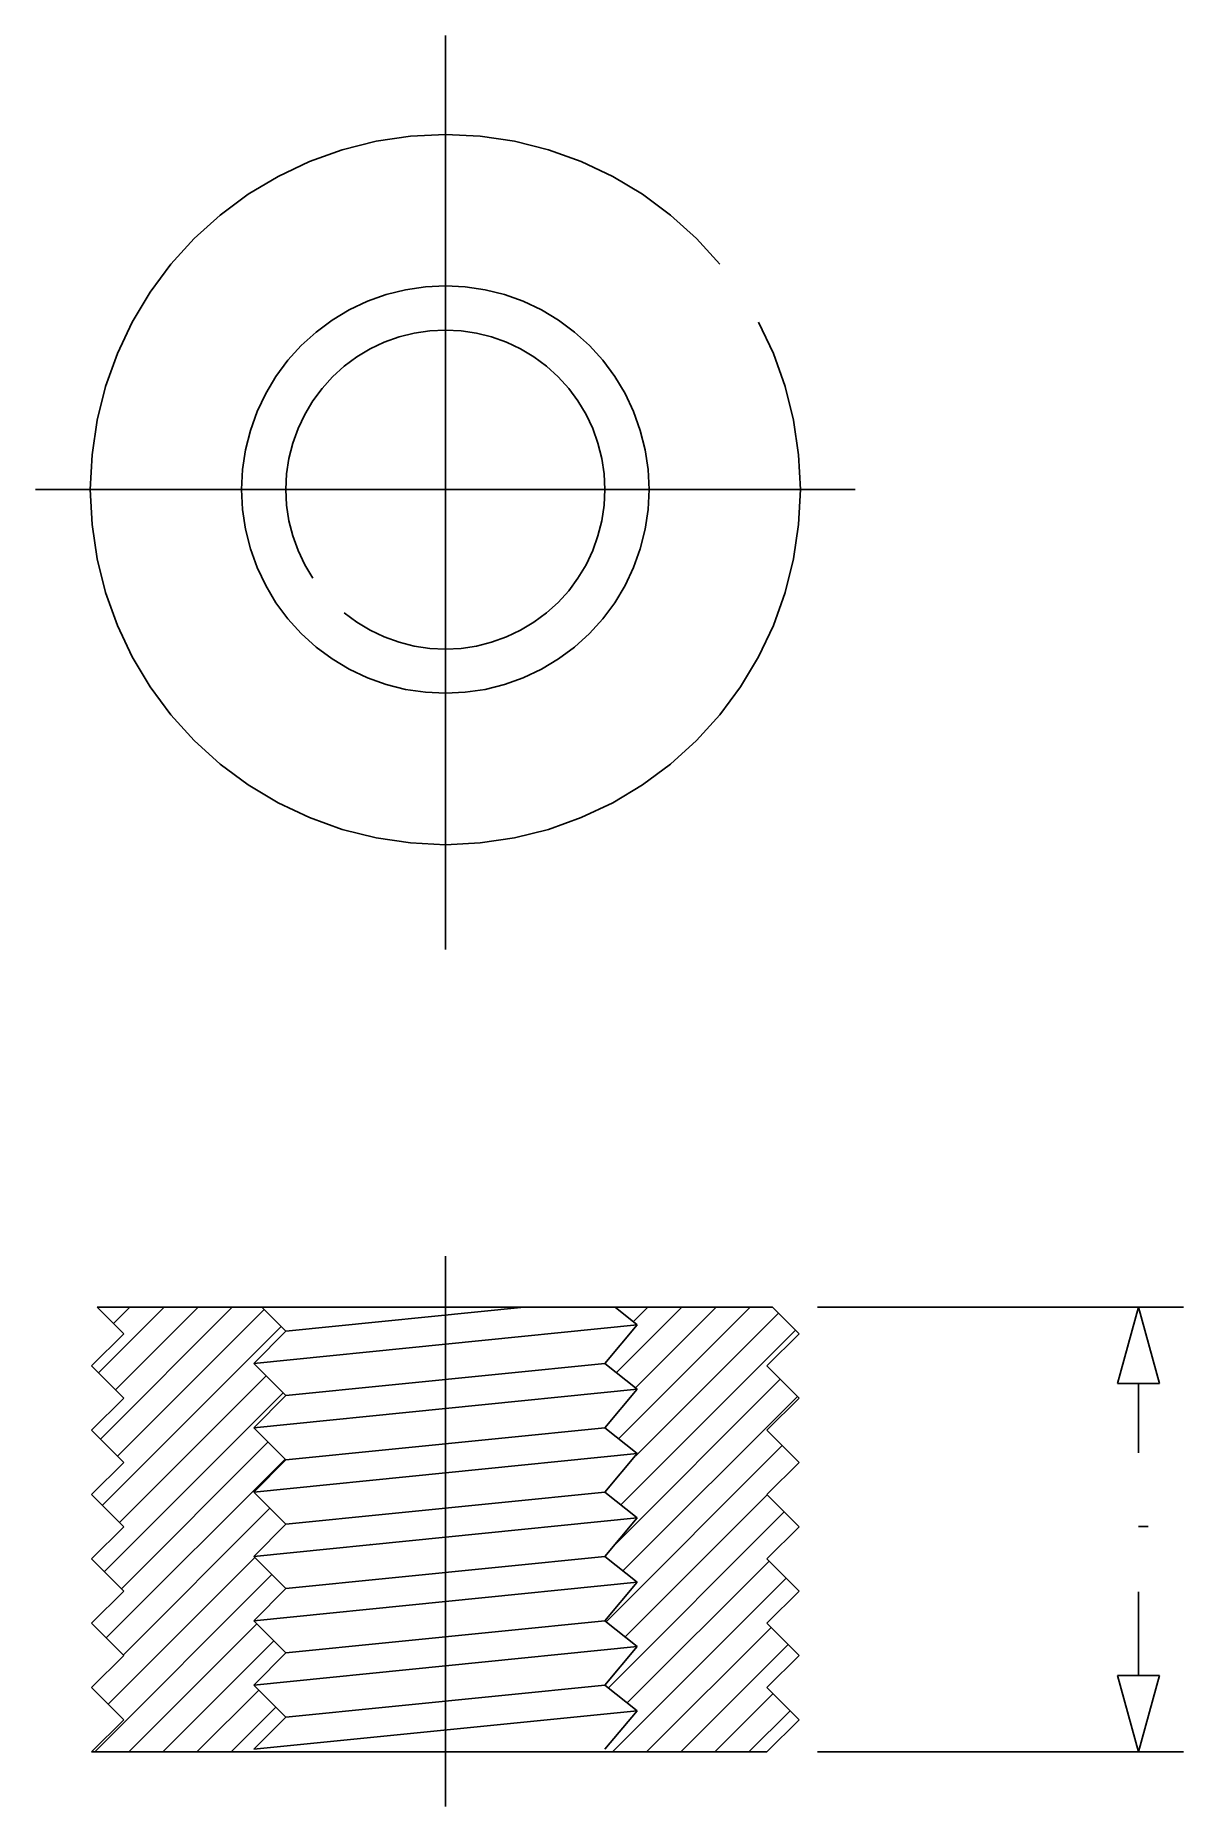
# Model space of a CAD drawing. Extents: x 757 to 1114, y 336 to 887.
import ezdxf

# ---------------------------------------------------------------- set-up
doc = ezdxf.new("R2010")
doc.units = 0
doc.header["$MEASUREMENT"] = 0
doc.layers.get('0').update_dxf_attribs({"linetype": 'CONTINUOUS'})
doc.layers.add('1', color=7, linetype='CONTINUOUS')

msp = doc.modelspace()

# ---------------------------------------------------------------- linework, layer by layer
at = {"color": 4, "linetype": 'Continuous'}
for p, q in [((776.83, 470.85), (797.23, 491.24)), ((777.44, 450.24), (818.44, 491.24)), ((781.53, 486.15), (786.62, 491.24)), ((781.53, 486.15), (786.62, 491.24)), ((782.13, 465.54), (807.84, 491.24)), ((782.74, 444.94), (828.34, 490.53)), ((937.9, 470.89), (958.26, 491.24)), ((938.58, 450.35), (979.47, 491.24)), ((943.13, 486.72), (947.65, 491.24)), ((943.8, 466.18), (968.86, 491.24)), ((778.04, 429.63), (833.64, 485.23)), ((943.88, 445.05), (988.26, 489.42)), ((939.25, 429.81), (993.56, 484.12)), ((783.35, 424.33), (828.94, 469.92)), ((936.65, 416.61), (988.86, 468.82)), ((778.65, 409.03), (834.25, 464.62)), ((939.93, 409.28), (994.16, 463.51)), ((783.95, 403.72), (829.55, 449.32)), ((934.7, 393.45), (989.47, 448.21)), ((779.26, 388.42), (834.85, 444.01)), ((940.6, 388.74), (984.77, 432.91)), ((784.56, 383.12), (830.16, 428.71)), ((935.38, 372.91), (990.07, 427.6)), ((779.86, 367.81), (825.46, 413.41)), ((861.29, 417.42), (861.37, 417.5)), ((775.64, 352.98), (830.76, 408.1)), ((941.28, 368.2), (985.38, 412.3)), ((936.67, 352.98), (990.68, 407)), ((786.25, 352.98), (826.07, 392.8)), ((947.28, 352.98), (985.98, 391.69)), ((796.86, 352.98), (831.37, 387.5)), ((957.88, 352.98), (991.29, 386.39)), ((807.46, 352.98), (826.67, 372.19)), ((968.49, 352.98), (986.59, 371.09)), ((818.07, 352.98), (831.97, 366.89)), ((979.1, 352.98), (991.89, 365.78))]:
    msp.add_line(p, q, dxfattribs=at)
at = {"layer": '1', "color": 4, "linetype": 'Continuous'}
for p, q in [((884.69, 886.63), (884.69, 602.46)), ((1012.17, 745.44), (757.21, 745.44)), ((884.69, 507.14), (884.69, 335.97)), ((825.09, 473.77), (944.29, 485.79)), ((825.09, 453.77), (944.29, 465.79)), ((825.09, 433.77), (944.29, 445.79)), ((825.09, 413.77), (944.29, 425.79)), ((825.09, 393.77), (944.29, 405.79)), ((825.09, 373.77), (944.29, 385.79)), ((825.09, 353.77), (944.29, 365.79))]:
    msp.add_line(p, q, dxfattribs=at)
at = {"layer": '1', "color": 7, "linetype": 'Continuous'}
for p, q in [((863.16, 853.72), (852.65, 851.09)), ((873.87, 855.31), (863.16, 853.72)), ((884.69, 855.84), (873.87, 855.31)), ((895.52, 855.31), (884.69, 855.84)), ((906.23, 853.72), (895.52, 855.31)), ((916.74, 851.09), (906.23, 853.72)), ((852.65, 851.09), (842.44, 847.44)), ((926.94, 847.44), (916.74, 851.09)), ((832.65, 842.8), (823.36, 837.23)), ((842.44, 847.44), (832.65, 842.8)), ((936.74, 842.8), (926.94, 847.44)), ((946.03, 837.23), (936.74, 842.8)), ((823.36, 837.23), (814.65, 830.78)), ((954.73, 830.78), (946.03, 837.23)), ((814.65, 830.78), (806.63, 823.5)), ((962.76, 823.5), (954.73, 830.78)), ((806.63, 823.5), (799.35, 815.48)), ((970.04, 815.48), (962.76, 823.5)), ((799.35, 815.48), (792.9, 806.77)), ((792.9, 806.77), (787.33, 797.48)), ((866.31, 806.06), (860.45, 803.96)), ((872.34, 807.57), (866.31, 806.06)), ((878.48, 808.48), (872.34, 807.57)), ((884.69, 808.78), (878.48, 808.48)), ((890.9, 808.48), (884.69, 808.78)), ((897.05, 807.57), (890.9, 808.48)), ((903.08, 806.06), (897.05, 807.57)), ((908.94, 803.96), (903.08, 806.06)), ((854.83, 801.3), (849.5, 798.11)), ((860.45, 803.96), (854.83, 801.3)), ((914.56, 801.3), (908.94, 803.96)), ((919.89, 798.11), (914.56, 801.3)), ((787.33, 797.48), (782.69, 787.69)), ((844.51, 794.4), (839.9, 790.23)), ((849.5, 798.11), (844.51, 794.4)), ((875.02, 794.09), (870.29, 792.9)), ((879.83, 794.8), (875.02, 794.09)), ((884.69, 795.04), (879.83, 794.8)), ((889.56, 794.8), (884.69, 795.04)), ((894.37, 794.09), (889.56, 794.8)), ((899.09, 792.9), (894.37, 794.09)), ((924.88, 794.4), (919.89, 798.11)), ((929.49, 790.23), (924.88, 794.4)), ((986.69, 787.69), (982.06, 797.48)), ((782.69, 787.69), (779.04, 777.49)), ((839.9, 790.23), (835.73, 785.62)), ((861.31, 789.18), (857.14, 786.68)), ((865.71, 791.26), (861.31, 789.18)), ((870.29, 792.9), (865.71, 791.26)), ((903.68, 791.26), (899.09, 792.9)), ((908.08, 789.18), (903.68, 791.26)), ((912.25, 786.68), (908.08, 789.18)), ((933.66, 785.62), (929.49, 790.23)), ((990.34, 777.49), (986.69, 787.69)), ((835.73, 785.62), (832.02, 780.63)), ((853.23, 783.78), (849.62, 780.51)), ((857.14, 786.68), (853.23, 783.78)), ((916.16, 783.78), (912.25, 786.68)), ((919.77, 780.51), (916.16, 783.78)), ((937.36, 780.63), (933.66, 785.62)), ((779.04, 777.49), (776.41, 766.98)), ((832.02, 780.63), (828.83, 775.3)), ((846.35, 776.9), (843.45, 772.99)), ((849.62, 780.51), (846.35, 776.9)), ((923.04, 776.9), (919.77, 780.51)), ((925.94, 772.99), (923.04, 776.9)), ((940.56, 775.3), (937.36, 780.63)), ((992.98, 766.98), (990.34, 777.49)), ((828.83, 775.3), (826.17, 769.68)), ((843.45, 772.99), (840.95, 768.82)), ((928.44, 768.82), (925.94, 772.99)), ((943.22, 769.68), (940.56, 775.3)), ((776.41, 766.98), (774.82, 756.26)), ((826.17, 769.68), (824.07, 763.83)), ((840.95, 768.82), (838.87, 764.42)), ((930.52, 764.42), (928.44, 768.82)), ((945.31, 763.83), (943.22, 769.68)), ((994.56, 756.26), (992.98, 766.98)), ((824.07, 763.83), (822.56, 757.8)), ((838.87, 764.42), (837.23, 759.84)), ((932.16, 759.84), (930.52, 764.42)), ((946.82, 757.8), (945.31, 763.83)), ((774.82, 756.26), (774.29, 745.44)), ((822.56, 757.8), (821.65, 751.65)), ((836.04, 755.11), (835.33, 750.3)), ((837.23, 759.84), (836.04, 755.11)), ((933.34, 755.11), (932.16, 759.84)), ((934.06, 750.3), (933.34, 755.11)), ((947.74, 751.65), (946.82, 757.8)), ((995.1, 745.44), (994.56, 756.26)), ((821.65, 751.65), (821.35, 745.44)), ((835.33, 750.3), (835.09, 745.44)), ((934.3, 745.44), (934.06, 750.3)), ((948.04, 745.44), (947.74, 751.65)), ((774.29, 745.44), (774.82, 734.62)), ((821.35, 745.44), (821.65, 739.23)), ((835.09, 745.44), (835.33, 740.57)), ((934.06, 740.57), (934.3, 745.44)), ((947.74, 739.23), (948.04, 745.44)), ((994.56, 734.62), (995.1, 745.44)), ((821.65, 739.23), (822.56, 733.08)), ((835.33, 740.57), (836.04, 735.76)), ((933.34, 735.76), (934.06, 740.57)), ((946.82, 733.08), (947.74, 739.23)), ((774.82, 734.62), (776.41, 723.9)), ((822.56, 733.08), (824.07, 727.05)), ((836.04, 735.76), (837.23, 731.04)), ((932.16, 731.04), (933.34, 735.76)), ((945.31, 727.05), (946.82, 733.08)), ((992.98, 723.9), (994.56, 734.62)), ((824.07, 727.05), (826.17, 721.2)), ((837.23, 731.04), (838.87, 726.45)), ((930.52, 726.45), (932.16, 731.04)), ((943.22, 721.2), (945.31, 727.05)), ((776.41, 723.9), (779.04, 713.39)), ((838.87, 726.45), (840.95, 722.05)), ((840.95, 722.05), (843.45, 717.88)), ((925.94, 717.88), (928.44, 722.05)), ((928.44, 722.05), (930.52, 726.45)), ((990.34, 713.39), (992.98, 723.9)), ((826.17, 721.2), (828.83, 715.58)), ((923.04, 713.97), (925.94, 717.88)), ((940.56, 715.58), (943.22, 721.2)), ((779.04, 713.39), (782.69, 703.19)), ((828.83, 715.58), (832.02, 710.24)), ((916.16, 707.09), (919.77, 710.36)), ((919.77, 710.36), (923.04, 713.97)), ((937.36, 710.24), (940.56, 715.58)), ((986.69, 703.19), (990.34, 713.39)), ((832.02, 710.24), (835.73, 705.25)), ((835.73, 705.25), (839.9, 700.64)), ((853.23, 707.09), (857.14, 704.19)), ((912.25, 704.19), (916.16, 707.09)), ((929.49, 700.64), (933.66, 705.25)), ((933.66, 705.25), (937.36, 710.24)), ((782.69, 703.19), (787.33, 693.39)), ((839.9, 700.64), (844.51, 696.47)), ((857.14, 704.19), (861.31, 701.69)), ((861.31, 701.69), (865.71, 699.61)), ((865.71, 699.61), (870.29, 697.97)), ((899.09, 697.97), (903.68, 699.61)), ((903.68, 699.61), (908.08, 701.69)), ((908.08, 701.69), (912.25, 704.19)), ((924.88, 696.47), (929.49, 700.64)), ((982.06, 693.39), (986.69, 703.19)), ((844.51, 696.47), (849.5, 692.77)), ((870.29, 697.97), (875.02, 696.79)), ((875.02, 696.79), (879.83, 696.07)), ((879.83, 696.07), (884.69, 695.83)), ((884.69, 695.83), (889.56, 696.07)), ((889.56, 696.07), (894.37, 696.79)), ((894.37, 696.79), (899.09, 697.97)), ((919.89, 692.77), (924.88, 696.47)), ((787.33, 693.39), (792.9, 684.1)), ((849.5, 692.77), (854.83, 689.57)), ((854.83, 689.57), (860.45, 686.91)), ((908.94, 686.91), (914.56, 689.57)), ((914.56, 689.57), (919.89, 692.77)), ((976.49, 684.1), (982.06, 693.39)), ((792.9, 684.1), (799.35, 675.4)), ((860.45, 686.91), (866.31, 684.82)), ((866.31, 684.82), (872.34, 683.31)), ((872.34, 683.31), (878.48, 682.4)), ((890.9, 682.4), (897.05, 683.31)), ((897.05, 683.31), (903.08, 684.82)), ((903.08, 684.82), (908.94, 686.91)), ((970.04, 675.4), (976.49, 684.1)), ((878.48, 682.4), (884.69, 682.09)), ((884.69, 682.09), (890.9, 682.4)), ((799.35, 675.4), (806.63, 667.37)), ((962.76, 667.37), (970.04, 675.4)), ((806.63, 667.37), (814.65, 660.09)), ((954.73, 660.09), (962.76, 667.37)), ((814.65, 660.09), (823.36, 653.64)), ((946.03, 653.64), (954.73, 660.09)), ((823.36, 653.64), (832.65, 648.07)), ((936.74, 648.07), (946.03, 653.64)), ((832.65, 648.07), (842.44, 643.44)), ((926.94, 643.44), (936.74, 648.07)), ((842.44, 643.44), (852.65, 639.79)), ((852.65, 639.79), (863.16, 637.16)), ((906.23, 637.16), (916.74, 639.79)), ((916.74, 639.79), (926.94, 643.44)), ((863.16, 637.16), (873.87, 635.57)), ((873.87, 635.57), (884.69, 635.03)), ((884.69, 635.03), (895.52, 635.57)), ((895.52, 635.57), (906.23, 637.16)), ((776.43, 491.24), (784.69, 482.98)), ((986.43, 491.24), (776.43, 491.24)), ((827.62, 491.24), (835.09, 483.77)), ((835.09, 483.77), (909.22, 491.24)), ((937.46, 491.24), (944.29, 485.79)), ((986.43, 491.24), (994.69, 482.98)), ((944.29, 485.79), (934.29, 473.77)), ((784.69, 482.98), (774.69, 472.98)), ((835.09, 483.77), (825.09, 473.77)), ((994.69, 482.98), (984.69, 472.98)), ((825.09, 473.77), (835.09, 463.77)), ((835.09, 463.77), (934.29, 473.77)), ((934.29, 473.77), (944.29, 465.79)), ((774.69, 472.98), (784.69, 462.98)), ((984.69, 472.98), (994.69, 462.98)), ((784.69, 462.98), (774.69, 452.98)), ((835.09, 463.77), (825.09, 453.77)), ((944.29, 465.79), (934.29, 453.77)), ((994.69, 462.98), (984.69, 452.98)), ((774.69, 452.98), (784.69, 442.98)), ((825.09, 453.77), (835.09, 443.77)), ((835.09, 443.77), (934.29, 453.77)), ((934.29, 453.77), (944.29, 445.79)), ((984.69, 452.98), (994.69, 442.98)), ((784.69, 442.98), (774.69, 432.98)), ((835.09, 443.77), (825.09, 433.77)), ((944.29, 445.79), (934.29, 433.77)), ((994.69, 442.98), (984.69, 432.98)), ((774.69, 432.98), (784.69, 422.98)), ((825.09, 433.77), (835.09, 423.77)), ((835.09, 423.77), (934.29, 433.77)), ((934.29, 433.77), (944.29, 425.79)), ((984.69, 432.98), (994.69, 422.98)), ((944.29, 425.79), (934.29, 413.77)), ((784.69, 422.98), (774.69, 412.98)), ((835.09, 423.77), (825.09, 413.77)), ((994.69, 422.98), (984.69, 412.98)), ((825.09, 413.77), (835.09, 403.77)), ((835.09, 403.77), (934.29, 413.77)), ((934.29, 413.77), (944.29, 405.79)), ((774.69, 412.98), (784.69, 402.98)), ((984.69, 412.98), (994.69, 402.98)), ((784.69, 402.98), (774.69, 392.98)), ((835.09, 403.77), (825.09, 393.77)), ((944.29, 405.79), (934.29, 393.77)), ((994.69, 402.98), (984.69, 392.98)), ((774.69, 392.98), (784.69, 382.98)), ((825.09, 393.77), (835.09, 383.77)), ((835.09, 383.77), (934.29, 393.77)), ((934.29, 393.77), (944.29, 385.79)), ((984.69, 392.98), (994.69, 382.98)), ((944.29, 385.79), (934.29, 373.77)), ((784.69, 382.98), (774.69, 372.98)), ((835.09, 383.77), (825.09, 373.77)), ((994.69, 382.98), (984.69, 372.98)), ((774.69, 372.98), (784.69, 362.98)), ((825.09, 373.77), (835.09, 363.77)), ((835.09, 363.77), (934.29, 373.77)), ((934.29, 373.77), (944.29, 365.79)), ((984.69, 372.98), (994.69, 362.98)), ((835.09, 363.77), (825.09, 353.77)), ((944.29, 365.79), (934.29, 353.77)), ((784.69, 362.98), (774.69, 352.98)), ((994.69, 362.98), (984.69, 352.98)), ((984.69, 352.98), (774.69, 352.98))]:
    msp.add_line(p, q, dxfattribs=at)
at = {"layer": '1', "color": 3, "linetype": 'Continuous'}
for p, q in [((1000.44, 491.24), (1114.26, 491.24)), ((1100.25, 491.24), (1093.69, 467.53)), ((1100.25, 491.24), (1106.81, 467.53)), ((1093.69, 467.53), (1106.81, 467.53)), ((1100.25, 445.92), (1100.25, 467.53)), ((1100.25, 376.7), (1100.25, 402.76)), ((1100.25, 352.98), (1093.69, 376.7)), ((1106.81, 376.7), (1093.69, 376.7)), ((1100.25, 352.98), (1106.81, 376.7)), ((1000.44, 352.98), (1114.26, 352.98))]:
    msp.add_line(p, q, dxfattribs=at)
at = {"layer": '1', "color": 5, "linetype": 'Continuous'}
msp.add_line((1100.25, 423.03), (1103.25, 423.03), dxfattribs=at)

doc.saveas('drawing.dxf')
